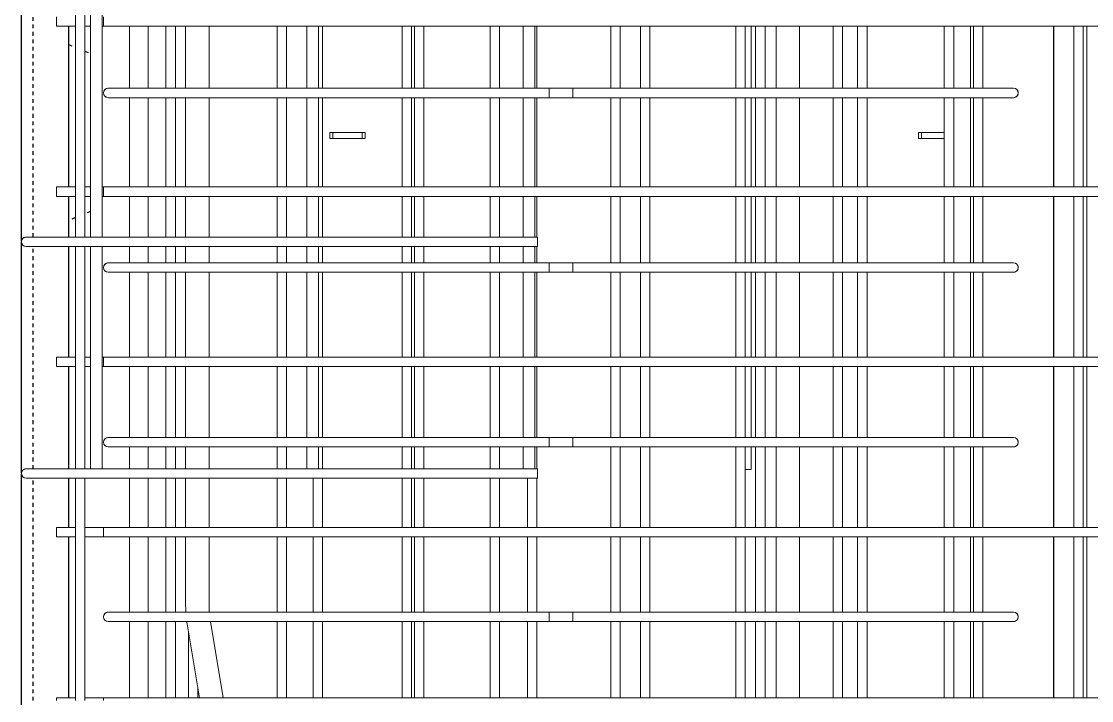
# Model space of a CAD drawing. Header units: millimetres. Extents: x -14563 to 6741, y -2784 to 21137.
# Drawn here: x -12894 to -11981, y 93 to 672 of the extents above; entities that cross this region are included whole.
import ezdxf

# ---------------------------------------------------------------- set-up
doc = ezdxf.new("R2010")
doc.units = ezdxf.units.MM
doc.linetypes.add('Dash', pattern=[6.36, 3.18, -3.18])
for name, color, linetype, lineweight in [('A-GENM', 13, 'Continuous', 18), ('A-WALL', 113, 'Continuous', 25), ('A-WALL-HDLN', 110, 'Dash', 25), ('S-RBAR', 171, 'Continuous', 18)]:
    doc.layers.add(name, color=color, linetype=linetype, lineweight=lineweight)

# ---------------------------------------------------------------- blocks, each defined once
blk = doc.blocks.new('RR spread anchor face based - RR-SA-0_7-110-2888042-Elevation Front Copy 1')
at = {"layer": 'A-GENM'}
for p, q in [((-12630.8, -862.5), (-12628.3, -862.5)), ((-12630.8, -867.5), (-12630.8, -862.5)), ((-12628.3, -862.5), (-12603.3, -862.5)), ((-12628.3, -862.5), (-12628.3, -867.5)), ((-12603.3, -862.5), (-12600.8, -862.5)), ((-12603.3, -862.5), (-12603.3, -867.5)), ((-12600.8, -862.5), (-12600.8, -867.5)), ((-12628.3, -867.5), (-12630.8, -867.5)), ((-12603.3, -867.5), (-12628.3, -867.5)), ((-12600.8, -867.5), (-12603.3, -867.5))]:
    blk.add_line(p, q, dxfattribs=at)
blk = doc.blocks.new('RR spread anchor face based - RR-SA-0_7-110-V1-Elevation Front Copy 1')
at = {"layer": 'A-GENM'}
for p, q in [((-12128.8, -862.5), (-12126.3, -862.5)), ((-12128.8, -867.5), (-12128.8, -862.5)), ((-12126.3, -862.5), (-12106.9, -862.5)), ((-12126.3, -862.5), (-12126.3, -867.5)), ((-12126.3, -867.5), (-12128.8, -867.5)), ((-12106.9, -867.5), (-12126.3, -867.5))]:
    blk.add_line(p, q, dxfattribs=at)

msp = doc.modelspace()

# ---------------------------------------------------------------- linework, layer by layer
at = {"layer": 'A-WALL'}
for p, q in [((-12893.80383, 484.86843), (-12893.80383, 681.5899)), ((-12853.80383, 668.26667), (-12853.80383, 531.03333)), ((-12013.80383, 668.26667), (-12013.80383, 531.03333)), ((-12853.80383, 523.03333), (-12853.80383, 488.375)), ((-12013.80383, 523.03333), (-12013.80383, 385.8)), ((-12893.80383, 287.1601), (-12893.80383, 483.88157)), ((-12853.80383, 480.375), (-12853.80383, 385.8)), ((-12853.80383, 377.8), (-12853.80383, 290.66667)), ((-12013.80383, 377.8), (-12013.80383, 240.56667)), ((-12893.80383, 89.45176), (-12893.80383, 286.17324)), ((-12853.80383, 282.66667), (-12853.80383, 240.56667)), ((-12853.80383, 232.56667), (-12853.80383, 95.33333)), ((-12013.80383, 232.56667), (-12013.80383, 95.33333))]:
    msp.add_line(p, q, dxfattribs=at)
at = {"layer": 'A-WALL-HDLN'}
for p, q in [((-12883.80125, 488.375), (-12883.80125, 678.08333)), ((-12853.75422, 652.48016), (-12847.80383, 650.1)), ((-12839.80383, 646.9), (-12834.88017, 644.93054)), ((-12847.80383, 504.9), (-12853.75422, 502.51984)), ((-12834.88017, 510.06946), (-12839.80383, 508.1)), ((-12883.80125, 290.66667), (-12883.80125, 480.375)), ((-12883.80125, 92.95833), (-12883.80125, 282.66667))]:
    msp.add_line(p, q, dxfattribs=at)
at = {"layer": 'S-RBAR'}
for p, q in [((-12863.80383, 676.26667), (-12863.80383, 668.26667)), ((-12847.80383, 488.375), (-12847.80383, 678.08333)), ((-12839.80383, 488.375), (-12839.80383, 678.08333)), ((-12834.88017, 488.375), (-12834.88017, 678.08333)), ((-12824.88017, 488.375), (-12824.88017, 678.08333)), ((-12823.80383, 676.26667), (-12823.80383, 668.26667)), ((-12847.80383, 668.26667), (-12863.80383, 668.26667)), ((-12834.88017, 668.26667), (-12839.80383, 668.26667)), ((-12823.80383, 668.26667), (-12824.88017, 668.26667)), ((-11965.80383, 668.26667), (-12823.80383, 668.26667)), ((-12801.80383, 615.21212), (-12801.80383, 668.26667)), ((-12785.80383, 615.21212), (-12785.80383, 668.26667)), ((-12770.5941, 615.21212), (-12770.5941, 668.26667)), ((-12762.5941, 615.21212), (-12762.5941, 668.26667)), ((-12753.80383, 668.26667), (-12753.80383, 615.21212)), ((-12733.80383, 668.26667), (-12733.80383, 615.21212)), ((-12675.78117, 615.21212), (-12675.78117, 668.26667)), ((-12667.78117, 615.21212), (-12667.78117, 668.26667)), ((-12650.42414, 615.21212), (-12650.42414, 668.26667)), ((-12640.42414, 615.21212), (-12640.42414, 668.26667)), ((-12637.08556, 615.21212), (-12637.08556, 668.26667)), ((-12569.09325, 615.21212), (-12569.09325, 668.26667)), ((-12561.09325, 615.21212), (-12561.09325, 668.26667)), ((-12558.72642, 615.21212), (-12558.72642, 668.26667)), ((-12550.72642, 615.21212), (-12550.72642, 668.26667)), ((-12494.28032, 615.21212), (-12494.28032, 668.26667)), ((-12486.28032, 615.21212), (-12486.28032, 668.26667)), ((-12465.9681, 615.21212), (-12465.9681, 668.26667)), ((-12455.9681, 615.21212), (-12455.9681, 668.26667)), ((-12454.36728, 615.21212), (-12454.36728, 668.26667)), ((-12391.34239, 615.21212), (-12391.34239, 668.26667)), ((-12383.34239, 615.21212), (-12383.34239, 668.26667)), ((-12366.00815, 615.21212), (-12366.00815, 668.26667)), ((-12358.00815, 615.21212), (-12358.00815, 668.26667)), ((-12284.65446, 615.21212), (-12284.65446, 668.26667)), ((-12276.65446, 615.21212), (-12276.65446, 668.26667)), ((-12271.51206, 615.21212), (-12271.51206, 668.26667)), ((-12267.75631, 615.21212), (-12267.75631, 668.26667)), ((-12259.75631, 615.21212), (-12259.75631, 668.26667)), ((-12250.36633, 668.26667), (-12250.36633, 615.21212)), ((-12230.36633, 668.26667), (-12230.36633, 615.21212)), ((-12201.71654, 615.21212), (-12201.71654, 668.26667)), ((-12193.71654, 615.21212), (-12193.71654, 668.26667)), ((-12180.78988, 615.21212), (-12180.78988, 668.26667)), ((-12172.78988, 615.21212), (-12172.78988, 668.26667)), ((-12106.90361, 615.21212), (-12106.90361, 668.26667)), ((-12098.90361, 615.21212), (-12098.90361, 668.26667)), ((-12084.55383, 615.21212), (-12084.55383, 668.26667)), ((-12081.93074, 615.21212), (-12081.93074, 668.26667)), ((-12073.93074, 615.21212), (-12073.93074, 668.26667)), ((-11996.52678, 531.03333), (-11996.52678, 668.26667)), ((-11988.52678, 531.03333), (-11988.52678, 668.26667)), ((-11985.30383, 531.03333), (-11985.30383, 668.26667)), ((-12819.76423, 615.21212), (-12783.76423, 615.21212)), ((-12423.76423, 615.21212), (-12783.76423, 615.21212)), ((-12443.80383, 615.21212), (-12083.80383, 615.21212)), ((-12443.80383, 607.21212), (-12443.80383, 615.21212)), ((-12423.76423, 615.21212), (-12423.76423, 607.21212)), ((-12047.80383, 615.21212), (-12083.80383, 615.21212)), ((-12819.76423, 607.21212), (-12783.76423, 607.21212)), ((-12801.80383, 531.03333), (-12801.80383, 607.21212)), ((-12785.80383, 531.03333), (-12785.80383, 607.21212)), ((-12423.76423, 607.21212), (-12783.76423, 607.21212)), ((-12770.5941, 531.03333), (-12770.5941, 607.21212)), ((-12762.5941, 531.03333), (-12762.5941, 607.21212)), ((-12753.80383, 607.21212), (-12753.80383, 531.03333)), ((-12733.80383, 607.21212), (-12733.80383, 531.03333)), ((-12675.78117, 531.03333), (-12675.78117, 607.21212)), ((-12667.78117, 531.03333), (-12667.78117, 607.21212)), ((-12650.42414, 531.03333), (-12650.42414, 607.21212)), ((-12640.42414, 531.03333), (-12640.42414, 607.21212)), ((-12637.08556, 531.03333), (-12637.08556, 607.21212)), ((-12569.09325, 531.03333), (-12569.09325, 607.21212)), ((-12561.09325, 531.03333), (-12561.09325, 607.21212)), ((-12558.72642, 531.03333), (-12558.72642, 607.21212)), ((-12550.72642, 531.03333), (-12550.72642, 607.21212)), ((-12494.28032, 531.03333), (-12494.28032, 607.21212)), ((-12486.28032, 531.03333), (-12486.28032, 607.21212)), ((-12465.9681, 531.03333), (-12465.9681, 607.21212)), ((-12455.9681, 531.03333), (-12455.9681, 607.21212)), ((-12454.36728, 531.03333), (-12454.36728, 607.21212)), ((-12443.80383, 607.21212), (-12083.80383, 607.21212)), ((-12391.34239, 531.03333), (-12391.34239, 607.21212)), ((-12383.34239, 531.03333), (-12383.34239, 607.21212)), ((-12366.00815, 531.03333), (-12366.00815, 607.21212)), ((-12358.00815, 531.03333), (-12358.00815, 607.21212)), ((-12284.65446, 531.03333), (-12284.65446, 607.21212)), ((-12276.65446, 531.03333), (-12276.65446, 607.21212)), ((-12271.51206, 531.03333), (-12271.51206, 607.21212)), ((-12267.75631, 531.03333), (-12267.75631, 607.21212)), ((-12259.75631, 531.03333), (-12259.75631, 607.21212)), ((-12250.36633, 607.21212), (-12250.36633, 531.03333)), ((-12230.36633, 607.21212), (-12230.36633, 531.03333)), ((-12201.71654, 531.03333), (-12201.71654, 607.21212)), ((-12193.71654, 531.03333), (-12193.71654, 607.21212)), ((-12180.78988, 531.03333), (-12180.78988, 607.21212)), ((-12172.78988, 531.03333), (-12172.78988, 607.21212)), ((-12106.90361, 531.03333), (-12106.90361, 607.21212)), ((-12098.90361, 531.03333), (-12098.90361, 607.21212)), ((-12084.55383, 531.03333), (-12084.55383, 607.21212)), ((-12047.80383, 607.21212), (-12083.80383, 607.21212)), ((-12081.93074, 531.03333), (-12081.93074, 607.21212)), ((-12073.93074, 531.03333), (-12073.93074, 607.21212)), ((-12847.80383, 531.03333), (-12863.80383, 531.03333)), ((-12863.80383, 531.03333), (-12863.80383, 523.03333)), ((-12834.88017, 531.03333), (-12839.80383, 531.03333)), ((-12823.80383, 531.03333), (-12824.88017, 531.03333)), ((-11965.80383, 531.03333), (-12823.80383, 531.03333)), ((-12823.80383, 531.03333), (-12823.80383, 523.03333)), ((-12847.80383, 523.03333), (-12863.80383, 523.03333)), ((-12834.88017, 523.03333), (-12839.80383, 523.03333)), ((-12823.80383, 523.03333), (-12824.88017, 523.03333)), ((-11965.80383, 523.03333), (-12823.80383, 523.03333)), ((-12801.80383, 488.375), (-12801.80383, 523.03333)), ((-12785.80383, 488.375), (-12785.80383, 523.03333)), ((-12770.5941, 488.375), (-12770.5941, 523.03333)), ((-12762.5941, 488.375), (-12762.5941, 523.03333)), ((-12753.80383, 523.03333), (-12753.80383, 488.375)), ((-12733.80383, 523.03333), (-12733.80383, 488.375)), ((-12675.78117, 488.375), (-12675.78117, 523.03333)), ((-12667.78117, 488.375), (-12667.78117, 523.03333)), ((-12650.42414, 488.375), (-12650.42414, 523.03333)), ((-12640.42414, 488.375), (-12640.42414, 523.03333)), ((-12637.08556, 488.375), (-12637.08556, 523.03333)), ((-12569.09325, 488.375), (-12569.09325, 523.03333)), ((-12561.09325, 488.375), (-12561.09325, 523.03333)), ((-12558.72642, 488.375), (-12558.72642, 523.03333)), ((-12550.72642, 488.375), (-12550.72642, 523.03333)), ((-12494.28032, 488.375), (-12494.28032, 523.03333)), ((-12486.28032, 488.375), (-12486.28032, 523.03333)), ((-12465.9681, 488.375), (-12465.9681, 523.03333)), ((-12455.9681, 488.375), (-12455.9681, 523.03333)), ((-12454.36728, 488.375), (-12454.36728, 523.03333)), ((-12391.34239, 466.27273), (-12391.34239, 523.03333)), ((-12383.34239, 466.27273), (-12383.34239, 523.03333)), ((-12366.00815, 466.27273), (-12366.00815, 523.03333)), ((-12358.00815, 466.27273), (-12358.00815, 523.03333)), ((-12284.65446, 466.27273), (-12284.65446, 523.03333)), ((-12276.65446, 466.27273), (-12276.65446, 523.03333)), ((-12271.51206, 466.27273), (-12271.51206, 523.03333)), ((-12267.75631, 466.27273), (-12267.75631, 523.03333)), ((-12259.75631, 466.27273), (-12259.75631, 523.03333)), ((-12250.36633, 523.03333), (-12250.36633, 466.27273)), ((-12230.36633, 523.03333), (-12230.36633, 466.27273)), ((-12201.71654, 466.27273), (-12201.71654, 523.03333)), ((-12193.71654, 466.27273), (-12193.71654, 523.03333)), ((-12180.78988, 466.27273), (-12180.78988, 523.03333)), ((-12172.78988, 466.27273), (-12172.78988, 523.03333)), ((-12106.90361, 466.27273), (-12106.90361, 523.03333)), ((-12098.90361, 466.27273), (-12098.90361, 523.03333)), ((-12084.55383, 466.27273), (-12084.55383, 523.03333)), ((-12081.93074, 466.27273), (-12081.93074, 523.03333)), ((-12073.93074, 466.27273), (-12073.93074, 523.03333)), ((-11996.52678, 385.8), (-11996.52678, 523.03333)), ((-11988.52678, 385.8), (-11988.52678, 523.03333)), ((-11985.30383, 385.8), (-11985.30383, 523.03333)), ((-12889.86879, 488.375), (-12869.86879, 488.375)), ((-12453.86675, 488.375), (-12869.86879, 488.375)), ((-12453.86675, 488.375), (-12453.86675, 480.375)), ((-12889.86879, 480.375), (-12869.86879, 480.375)), ((-12453.86675, 480.375), (-12869.86879, 480.375)), ((-12847.80383, 290.66667), (-12847.80383, 480.375)), ((-12839.80383, 290.66667), (-12839.80383, 480.375)), ((-12834.88017, 290.66667), (-12834.88017, 480.375)), ((-12824.88017, 290.66667), (-12824.88017, 480.375)), ((-12801.80383, 466.27273), (-12801.80383, 480.375)), ((-12785.80383, 466.27273), (-12785.80383, 480.375)), ((-12770.5941, 466.27273), (-12770.5941, 480.375)), ((-12762.5941, 466.27273), (-12762.5941, 480.375)), ((-12753.80383, 480.375), (-12753.80383, 466.27273)), ((-12733.80383, 480.375), (-12733.80383, 466.27273)), ((-12675.78117, 466.27273), (-12675.78117, 480.375)), ((-12667.78117, 466.27273), (-12667.78117, 480.375)), ((-12650.42414, 466.27273), (-12650.42414, 480.375)), ((-12640.42414, 466.27273), (-12640.42414, 480.375)), ((-12637.08556, 466.27273), (-12637.08556, 480.375)), ((-12569.09325, 466.27273), (-12569.09325, 480.375)), ((-12561.09325, 466.27273), (-12561.09325, 480.375)), ((-12558.72642, 466.27273), (-12558.72642, 480.375)), ((-12550.72642, 466.27273), (-12550.72642, 480.375)), ((-12494.28032, 466.27273), (-12494.28032, 480.375)), ((-12486.28032, 466.27273), (-12486.28032, 480.375)), ((-12465.9681, 466.27273), (-12465.9681, 480.375)), ((-12455.9681, 466.27273), (-12455.9681, 480.375)), ((-12454.36728, 466.27273), (-12454.36728, 480.375)), ((-12819.76423, 466.27273), (-12783.76423, 466.27273)), ((-12423.76423, 466.27273), (-12783.76423, 466.27273)), ((-12443.80383, 466.27273), (-12083.80383, 466.27273)), ((-12443.80383, 458.27273), (-12443.80383, 466.27273)), ((-12423.76423, 466.27273), (-12423.76423, 458.27273)), ((-12047.80383, 466.27273), (-12083.80383, 466.27273)), ((-12819.76423, 458.27273), (-12783.76423, 458.27273)), ((-12801.80383, 385.8), (-12801.80383, 458.27273)), ((-12785.80383, 385.8), (-12785.80383, 458.27273)), ((-12423.76423, 458.27273), (-12783.76423, 458.27273)), ((-12770.5941, 385.8), (-12770.5941, 458.27273)), ((-12762.5941, 385.8), (-12762.5941, 458.27273)), ((-12753.80383, 458.27273), (-12753.80383, 385.8)), ((-12733.80383, 458.27273), (-12733.80383, 385.8)), ((-12675.78117, 385.8), (-12675.78117, 458.27273)), ((-12667.78117, 385.8), (-12667.78117, 458.27273)), ((-12650.42414, 385.8), (-12650.42414, 458.27273)), ((-12640.42414, 385.8), (-12640.42414, 458.27273)), ((-12637.08556, 385.8), (-12637.08556, 458.27273)), ((-12569.09325, 385.8), (-12569.09325, 458.27273)), ((-12561.09325, 385.8), (-12561.09325, 458.27273)), ((-12558.72642, 385.8), (-12558.72642, 458.27273)), ((-12550.72642, 385.8), (-12550.72642, 458.27273)), ((-12494.28032, 385.8), (-12494.28032, 458.27273)), ((-12486.28032, 385.8), (-12486.28032, 458.27273)), ((-12465.9681, 385.8), (-12465.9681, 458.27273)), ((-12455.9681, 385.8), (-12455.9681, 458.27273)), ((-12454.36728, 385.8), (-12454.36728, 458.27273)), ((-12443.80383, 458.27273), (-12083.80383, 458.27273)), ((-12391.34239, 385.8), (-12391.34239, 458.27273)), ((-12383.34239, 385.8), (-12383.34239, 458.27273)), ((-12366.00815, 385.8), (-12366.00815, 458.27273)), ((-12358.00815, 385.8), (-12358.00815, 458.27273)), ((-12284.65446, 385.8), (-12284.65446, 458.27273)), ((-12276.65446, 385.8), (-12276.65446, 458.27273)), ((-12271.51206, 385.8), (-12271.51206, 458.27273)), ((-12267.75631, 385.8), (-12267.75631, 458.27273)), ((-12259.75631, 385.8), (-12259.75631, 458.27273)), ((-12250.36633, 458.27273), (-12250.36633, 385.8)), ((-12230.36633, 458.27273), (-12230.36633, 385.8)), ((-12201.71654, 385.8), (-12201.71654, 458.27273)), ((-12193.71654, 385.8), (-12193.71654, 458.27273)), ((-12180.78988, 385.8), (-12180.78988, 458.27273)), ((-12172.78988, 385.8), (-12172.78988, 458.27273)), ((-12106.90361, 385.8), (-12106.90361, 458.27273)), ((-12098.90361, 385.8), (-12098.90361, 458.27273)), ((-12084.55383, 385.8), (-12084.55383, 458.27273)), ((-12047.80383, 458.27273), (-12083.80383, 458.27273)), ((-12081.93074, 385.8), (-12081.93074, 458.27273)), ((-12073.93074, 385.8), (-12073.93074, 458.27273)), ((-12847.80383, 385.8), (-12863.80383, 385.8)), ((-12863.80383, 385.8), (-12863.80383, 377.8)), ((-12834.88017, 385.8), (-12839.80383, 385.8)), ((-12823.80383, 385.8), (-12824.88017, 385.8)), ((-11965.80383, 385.8), (-12823.80383, 385.8)), ((-12823.80383, 385.8), (-12823.80383, 377.8)), ((-12847.80383, 377.8), (-12863.80383, 377.8)), ((-12834.88017, 377.8), (-12839.80383, 377.8)), ((-12823.80383, 377.8), (-12824.88017, 377.8)), ((-11965.80383, 377.8), (-12823.80383, 377.8)), ((-12801.80383, 317.33333), (-12801.80383, 377.8)), ((-12785.80383, 317.33333), (-12785.80383, 377.8)), ((-12770.5941, 317.33333), (-12770.5941, 377.8)), ((-12762.5941, 317.33333), (-12762.5941, 377.8)), ((-12753.80383, 377.8), (-12753.80383, 317.33333)), ((-12733.80383, 377.8), (-12733.80383, 317.33333)), ((-12675.78117, 317.33333), (-12675.78117, 377.8)), ((-12667.78117, 317.33333), (-12667.78117, 377.8)), ((-12650.42414, 317.33333), (-12650.42414, 377.8)), ((-12640.42414, 317.33333), (-12640.42414, 377.8)), ((-12637.08556, 317.33333), (-12637.08556, 377.8)), ((-12569.09325, 317.33333), (-12569.09325, 377.8)), ((-12561.09325, 317.33333), (-12561.09325, 377.8)), ((-12558.72642, 317.33333), (-12558.72642, 377.8)), ((-12550.72642, 317.33333), (-12550.72642, 377.8)), ((-12494.28032, 317.33333), (-12494.28032, 377.8)), ((-12486.28032, 317.33333), (-12486.28032, 377.8)), ((-12465.9681, 317.33333), (-12465.9681, 377.8)), ((-12455.9681, 317.33333), (-12455.9681, 377.8)), ((-12454.36728, 317.33333), (-12454.36728, 377.8)), ((-12391.34239, 317.33333), (-12391.34239, 377.8)), ((-12383.34239, 317.33333), (-12383.34239, 377.8)), ((-12366.00815, 317.33333), (-12366.00815, 377.8)), ((-12358.00815, 317.33333), (-12358.00815, 377.8)), ((-12284.65446, 317.33333), (-12284.65446, 377.8)), ((-12276.65446, 317.33333), (-12276.65446, 377.8)), ((-12271.51206, 317.33333), (-12271.51206, 377.8)), ((-12267.75631, 317.33333), (-12267.75631, 377.8)), ((-12259.75631, 317.33333), (-12259.75631, 377.8)), ((-12250.36633, 377.8), (-12250.36633, 317.33333)), ((-12230.36633, 377.8), (-12230.36633, 317.33333)), ((-12201.71654, 317.33333), (-12201.71654, 377.8)), ((-12193.71654, 317.33333), (-12193.71654, 377.8)), ((-12180.78988, 317.33333), (-12180.78988, 377.8)), ((-12172.78988, 317.33333), (-12172.78988, 377.8)), ((-12106.90361, 317.33333), (-12106.90361, 377.8)), ((-12098.90361, 317.33333), (-12098.90361, 377.8)), ((-12084.55383, 317.33333), (-12084.55383, 377.8)), ((-12081.93074, 317.33333), (-12081.93074, 377.8)), ((-12073.93074, 317.33333), (-12073.93074, 377.8)), ((-11996.52678, 240.56667), (-11996.52678, 377.8)), ((-11988.52678, 240.56667), (-11988.52678, 377.8)), ((-11985.30383, 240.56667), (-11985.30383, 377.8)), ((-12819.76423, 317.33333), (-12783.76423, 317.33333)), ((-12423.76423, 317.33333), (-12783.76423, 317.33333)), ((-12443.80383, 317.33333), (-12083.80383, 317.33333)), ((-12443.80383, 309.33333), (-12443.80383, 317.33333)), ((-12423.76423, 317.33333), (-12423.76423, 309.33333)), ((-12047.80383, 317.33333), (-12083.80383, 317.33333)), ((-12819.76423, 309.33333), (-12783.76423, 309.33333)), ((-12801.80383, 290.66667), (-12801.80383, 309.33333)), ((-12785.80383, 290.66667), (-12785.80383, 309.33333)), ((-12423.76423, 309.33333), (-12783.76423, 309.33333)), ((-12770.5941, 290.66667), (-12770.5941, 309.33333)), ((-12762.5941, 290.66667), (-12762.5941, 309.33333)), ((-12753.80383, 309.33333), (-12753.80383, 290.66667)), ((-12733.80383, 309.33333), (-12733.80383, 290.66667)), ((-12675.78117, 290.66667), (-12675.78117, 309.33333)), ((-12667.78117, 290.66667), (-12667.78117, 309.33333)), ((-12650.42414, 290.66667), (-12650.42414, 309.33333)), ((-12640.42414, 290.66667), (-12640.42414, 309.33333)), ((-12637.08556, 290.66667), (-12637.08556, 309.33333)), ((-12569.09325, 290.66667), (-12569.09325, 309.33333)), ((-12561.09325, 290.66667), (-12561.09325, 309.33333)), ((-12558.72642, 290.66667), (-12558.72642, 309.33333)), ((-12550.72642, 290.66667), (-12550.72642, 309.33333)), ((-12494.28032, 290.66667), (-12494.28032, 309.33333)), ((-12486.28032, 290.66667), (-12486.28032, 309.33333)), ((-12465.9681, 290.66667), (-12465.9681, 309.33333)), ((-12455.9681, 290.66667), (-12455.9681, 309.33333)), ((-12454.36728, 290.66667), (-12454.36728, 309.33333)), ((-12443.80383, 309.33333), (-12083.80383, 309.33333)), ((-12391.34239, 240.56667), (-12391.34239, 309.33333)), ((-12383.34239, 240.56667), (-12383.34239, 309.33333)), ((-12366.00815, 240.56667), (-12366.00815, 309.33333)), ((-12358.00815, 240.56667), (-12358.00815, 309.33333)), ((-12284.65446, 240.56667), (-12284.65446, 309.33333)), ((-12276.65446, 240.56667), (-12276.65446, 309.33333)), ((-12271.51206, 290), (-12271.51206, 309.33333)), ((-12267.75631, 240.56667), (-12267.75631, 309.33333)), ((-12259.75631, 240.56667), (-12259.75631, 309.33333)), ((-12250.36633, 309.33333), (-12250.36633, 240.56667)), ((-12230.36633, 309.33333), (-12230.36633, 240.56667)), ((-12201.71654, 240.56667), (-12201.71654, 309.33333)), ((-12193.71654, 240.56667), (-12193.71654, 309.33333)), ((-12180.78988, 240.56667), (-12180.78988, 309.33333)), ((-12172.78988, 240.56667), (-12172.78988, 309.33333)), ((-12106.90361, 240.56667), (-12106.90361, 309.33333)), ((-12098.90361, 240.56667), (-12098.90361, 309.33333)), ((-12084.55383, 240.56667), (-12084.55383, 309.33333)), ((-12047.80383, 309.33333), (-12083.80383, 309.33333)), ((-12081.93074, 240.56667), (-12081.93074, 309.33333)), ((-12073.93074, 240.56667), (-12073.93074, 309.33333)), ((-12889.86879, 290.66667), (-12869.86879, 290.66667)), ((-12453.86675, 290.66667), (-12869.86879, 290.66667)), ((-12453.86675, 290.66667), (-12453.86675, 282.66667)), ((-12271.51206, 290), (-12276.65446, 290)), ((-12889.86879, 282.66667), (-12869.86879, 282.66667)), ((-12453.86675, 282.66667), (-12869.86879, 282.66667)), ((-12847.80383, 92.95833), (-12847.80383, 282.66667)), ((-12839.80383, 92.95833), (-12839.80383, 282.66667)), ((-12801.80383, 240.56667), (-12801.80383, 282.66667)), ((-12785.80383, 240.56667), (-12785.80383, 282.66667)), ((-12770.5941, 240.56667), (-12770.5941, 282.66667)), ((-12762.5941, 240.56667), (-12762.5941, 282.66667)), ((-12753.80383, 282.66667), (-12753.80383, 240.56667)), ((-12733.80383, 282.66667), (-12733.80383, 240.56667)), ((-12675.78117, 240.56667), (-12675.78117, 282.66667)), ((-12667.78117, 240.56667), (-12667.78117, 282.66667)), ((-12645.08556, 240.56667), (-12645.08556, 282.66667)), ((-12637.08556, 240.56667), (-12637.08556, 282.66667)), ((-12569.09325, 240.56667), (-12569.09325, 282.66667)), ((-12561.09325, 240.56667), (-12561.09325, 282.66667)), ((-12558.72642, 240.56667), (-12558.72642, 282.66667)), ((-12550.72642, 240.56667), (-12550.72642, 282.66667)), ((-12494.28032, 240.56667), (-12494.28032, 282.66667)), ((-12486.28032, 240.56667), (-12486.28032, 282.66667)), ((-12462.36728, 240.56667), (-12462.36728, 282.66667)), ((-12454.36728, 240.56667), (-12454.36728, 282.66667)), ((-12847.80383, 240.56667), (-12863.80383, 240.56667)), ((-12863.80383, 240.56667), (-12863.80383, 232.56667)), ((-12823.80383, 240.56667), (-12839.80383, 240.56667)), ((-11965.80383, 240.56667), (-12823.80383, 240.56667)), ((-12823.80383, 240.56667), (-12823.80383, 232.56667)), ((-12847.80383, 232.56667), (-12863.80383, 232.56667)), ((-12823.80383, 232.56667), (-12839.80383, 232.56667)), ((-11965.80383, 232.56667), (-12823.80383, 232.56667)), ((-12801.80383, 168.39394), (-12801.80383, 232.56667)), ((-12785.80383, 168.39394), (-12785.80383, 232.56667)), ((-12770.5941, 168.39394), (-12770.5941, 232.56667)), ((-12762.5941, 168.39394), (-12762.5941, 232.56667)), ((-12753.80383, 232.56667), (-12753.80383, 173.19863)), ((-12733.80383, 232.56667), (-12733.80383, 173.19863)), ((-12675.78117, 168.39394), (-12675.78117, 232.56667)), ((-12667.78117, 168.39394), (-12667.78117, 232.56667)), ((-12645.08556, 168.39394), (-12645.08556, 232.56667)), ((-12637.08556, 168.39394), (-12637.08556, 232.56667)), ((-12569.09325, 168.39394), (-12569.09325, 232.56667)), ((-12561.09325, 168.39394), (-12561.09325, 232.56667)), ((-12558.72642, 168.39394), (-12558.72642, 232.56667)), ((-12550.72642, 168.39394), (-12550.72642, 232.56667)), ((-12494.28032, 168.39394), (-12494.28032, 232.56667)), ((-12486.28032, 168.39394), (-12486.28032, 232.56667)), ((-12462.36728, 168.39394), (-12462.36728, 232.56667)), ((-12454.36728, 168.39394), (-12454.36728, 232.56667)), ((-12391.34239, 168.39394), (-12391.34239, 232.56667)), ((-12383.34239, 168.39394), (-12383.34239, 232.56667)), ((-12366.00815, 168.39394), (-12366.00815, 232.56667)), ((-12358.00815, 168.39394), (-12358.00815, 232.56667)), ((-12284.65446, 168.39394), (-12284.65446, 232.56667)), ((-12276.65446, 168.39394), (-12276.65446, 232.56667)), ((-12267.75631, 168.39394), (-12267.75631, 232.56667)), ((-12259.75631, 168.39394), (-12259.75631, 232.56667)), ((-12250.36633, 232.56667), (-12250.36633, 168.39394)), ((-12230.36633, 232.56667), (-12230.36633, 168.39394)), ((-12201.71654, 168.39394), (-12201.71654, 232.56667)), ((-12193.71654, 168.39394), (-12193.71654, 232.56667)), ((-12180.78988, 168.39394), (-12180.78988, 232.56667)), ((-12172.78988, 168.39394), (-12172.78988, 232.56667)), ((-12106.90361, 168.39394), (-12106.90361, 232.56667)), ((-12098.90361, 168.39394), (-12098.90361, 232.56667)), ((-12084.55383, 168.39394), (-12084.55383, 232.56667)), ((-12081.93074, 168.39394), (-12081.93074, 232.56667)), ((-12073.93074, 168.39394), (-12073.93074, 232.56667)), ((-11996.52678, 95.33333), (-11996.52678, 232.56667)), ((-11988.52678, 95.33333), (-11988.52678, 232.56667)), ((-11985.30383, 95.33333), (-11985.30383, 232.56667)), ((-12819.76423, 168.39394), (-12783.76423, 168.39394)), ((-12423.76423, 168.39394), (-12783.76423, 168.39394)), ((-12443.80383, 168.39394), (-12083.80383, 168.39394)), ((-12443.80383, 160.39394), (-12443.80383, 168.39394)), ((-12423.76423, 168.39394), (-12423.76423, 160.39394)), ((-12047.80383, 168.39394), (-12083.80383, 168.39394)), ((-12819.76423, 160.39394), (-12783.76423, 160.39394)), ((-12801.80383, 95.33333), (-12801.80383, 160.39394)), ((-12785.80383, 95.33333), (-12785.80383, 160.39394)), ((-12423.76423, 160.39394), (-12783.76423, 160.39394)), ((-12770.5941, 95.33333), (-12770.5941, 160.39394)), ((-12762.5941, 95.33333), (-12762.5941, 160.39394)), ((-12752.57928, 158.40272), (-12742.06772, 95.33333)), ((-12732.63528, 160.39394), (-12721.79184, 95.33333)), ((-12675.78117, 95.33333), (-12675.78117, 160.39394)), ((-12667.78117, 95.33333), (-12667.78117, 160.39394)), ((-12645.08556, 95.33333), (-12645.08556, 160.39394)), ((-12637.08556, 95.33333), (-12637.08556, 160.39394)), ((-12569.09325, 95.33333), (-12569.09325, 160.39394)), ((-12561.09325, 95.33333), (-12561.09325, 160.39394)), ((-12558.72642, 95.33333), (-12558.72642, 160.39394)), ((-12550.72642, 95.33333), (-12550.72642, 160.39394)), ((-12494.28032, 95.33333), (-12494.28032, 160.39394)), ((-12486.28032, 95.33333), (-12486.28032, 160.39394)), ((-12462.36728, 95.33333), (-12462.36728, 160.39394)), ((-12454.36728, 95.33333), (-12454.36728, 160.39394)), ((-12443.80383, 160.39394), (-12083.80383, 160.39394)), ((-12391.34239, 95.33333), (-12391.34239, 160.39394)), ((-12383.34239, 95.33333), (-12383.34239, 160.39394)), ((-12366.00815, 95.33333), (-12366.00815, 160.39394)), ((-12358.00815, 95.33333), (-12358.00815, 160.39394)), ((-12284.65446, 95.33333), (-12284.65446, 160.39394)), ((-12276.65446, 95.33333), (-12276.65446, 160.39394)), ((-12267.75631, 95.33333), (-12267.75631, 160.39394)), ((-12259.75631, 95.33333), (-12259.75631, 160.39394)), ((-12250.36633, 160.39394), (-12250.36633, 95.33333)), ((-12230.36633, 160.39394), (-12230.36633, 95.33333)), ((-12201.71654, 95.33333), (-12201.71654, 160.39394)), ((-12193.71654, 95.33333), (-12193.71654, 160.39394)), ((-12180.78988, 95.33333), (-12180.78988, 160.39394)), ((-12172.78988, 95.33333), (-12172.78988, 160.39394)), ((-12106.90361, 95.33333), (-12106.90361, 160.39394)), ((-12098.90361, 95.33333), (-12098.90361, 160.39394)), ((-12084.55383, 95.33333), (-12084.55383, 160.39394)), ((-12047.80383, 160.39394), (-12083.80383, 160.39394)), ((-12081.93074, 95.33333), (-12081.93074, 160.39394)), ((-12073.93074, 95.33333), (-12073.93074, 160.39394)), ((-12751.44469, 95.33333), (-12751.44469, 151.59518)), ((-12743.44469, 95.33333), (-12743.44469, 103.59518)), ((-12847.80383, 95.33333), (-12863.80383, 95.33333)), ((-12863.80383, 95.33333), (-12863.80383, 92.95833)), ((-12823.80383, 95.33333), (-12839.80383, 95.33333)), ((-11965.80383, 95.33333), (-12823.80383, 95.33333)), ((-12823.80383, 95.33333), (-12823.80383, 92.95833))]:
    msp.add_line(p, q, dxfattribs=at)
for centre, radius, start, end in [((-12819.76423, 611.21212), 4, 90, 270), ((-12819.76423, 611.21212), 4, 120, 165), ((-12819.76423, 611.21212), 4, 90, 105), ((-12047.80383, 611.21212), 4, 270, 90), ((-12047.80383, 611.21212), 4, 15, 60), ((-12819.76423, 611.21212), 4, 195, 240), ((-12047.80383, 611.21212), 4, 270, 285), ((-12047.80383, 611.21212), 4, 300, 345), ((-12889.86879, 484.375), 4, 90, 270), ((-12889.86879, 484.375), 4, 120, 165), ((-12889.86879, 484.375), 4, 90, 105), ((-12889.86879, 484.375), 4, 195, 240), ((-12819.76423, 462.27273), 4, 90, 270), ((-12819.76423, 462.27273), 4, 120, 165), ((-12819.76423, 462.27273), 4, 90, 105), ((-12047.80383, 462.27273), 4, 270, 90), ((-12047.80383, 462.27273), 4, 15, 60), ((-12819.76423, 462.27273), 4, 195, 240), ((-12047.80383, 462.27273), 4, 270, 285), ((-12047.80383, 462.27273), 4, 300, 345), ((-12819.76423, 313.33333), 4, 90, 270), ((-12819.76423, 313.33333), 4, 120, 165), ((-12819.76423, 313.33333), 4, 195, 240), ((-12819.76423, 313.33333), 4, 90, 105), ((-12047.80383, 313.33333), 4, 270, 90), ((-12047.80383, 313.33333), 4, 15, 60), ((-12047.80383, 313.33333), 4, 300, 345), ((-12047.80383, 313.33333), 4, 270, 285), ((-12889.86879, 286.66667), 4, 90, 270), ((-12889.86879, 286.66667), 4, 120, 165), ((-12889.86879, 286.66667), 4, 195, 240), ((-12889.86879, 286.66667), 4, 90, 105), ((-12819.76423, 164.39394), 4, 90, 270), ((-12819.76423, 164.39394), 4, 120, 165), ((-12819.76423, 164.39394), 4, 90, 105), ((-12663.80383, 173.19863), 90, 180, 183.06223898), ((-12663.80383, 173.19863), 70, 180, 183.93716441), ((-12047.80383, 164.39394), 4, 270, 90), ((-12047.80383, 164.39394), 4, 15, 60), ((-12819.76423, 164.39394), 4, 195, 240), ((-12663.80383, 173.19863), 90, 188.18452295, 189.46232221), ((-12047.80383, 164.39394), 4, 270, 285), ((-12047.80383, 164.39394), 4, 300, 345)]:
    msp.add_arc(centre, radius, start, end, dxfattribs=at)

# ---------------------------------------------------------------- block references
at = {"layer": 'A-GENM'}
for name in ['RR spread anchor face based - RR-SA-0_7-110-2888042-Elevation Front Copy 1', 'RR spread anchor face based - RR-SA-0_7-110-V1-Elevation Front Copy 1']:
    msp.add_blockref(name, (0, 1440), dxfattribs=at)

doc.saveas('drawing.dxf')
